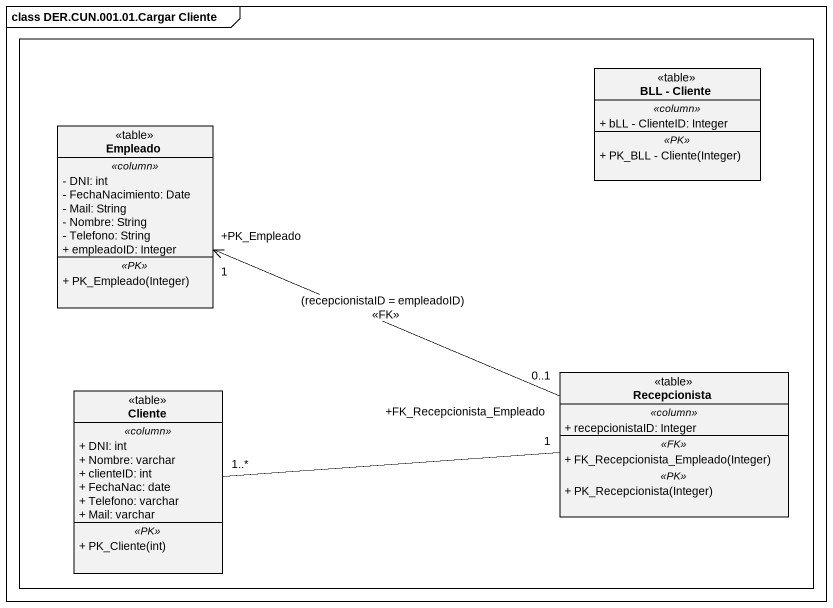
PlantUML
@startuml
mainframe class DER.CUN.001.01.Cargar Cliente
hide circle
hide empty members
skinparam classAttributeIconSize 0
rectangle " " as rectangle1 {
  class "BLL - Cliente" as BLL_Cliente <<table>> {
    .. <<column>> ..
    + bLL - ClienteID: Integer
    .. <<PK>> ..
    + PK_BLL - Cliente(Integer)
  }
  class Empleado <<table>> {
    .. <<column>> ..
    - DNI: int
    - FechaNacimiento: Date
    - Mail: String
    - Nombre: String
    - Telefono: String
    + empleadoID: Integer
    .. <<PK>> ..
    + PK_Empleado(Integer)
  }
  class Cliente <<table>> {
    .. <<column>> ..
    + DNI: int
    + Nombre: varchar
    + clienteID: int
    + FechaNac: date
    + Telefono: varchar
    + Mail: varchar
    .. <<PK>> ..
    + PK_Cliente(int)
  }
  class Recepcionista <<table>> {
    .. <<column>> ..
    + recepcionistaID: Integer
    .. <<FK>> ..
    + FK_Recepcionista_Empleado(Integer)
    .. <<PK>> ..
    + PK_Recepcionista(Integer)
  }
}
Recepcionista "+FK_Recepcionista_Empleado\n0..1" -left-> "+PK_Empleado\n1" Empleado : (recepcionistaID = empleadoID)\n<<FK>>
Recepcionista "1" -left- "1..*" Cliente
@enduml
